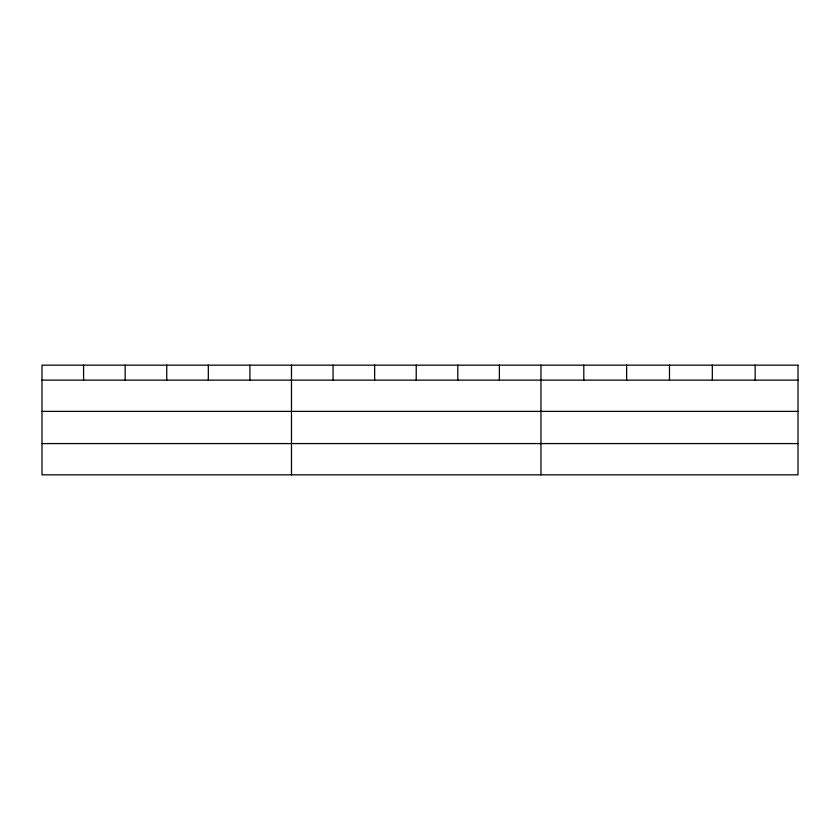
<?xml version="1.0" encoding="UTF-8"?>
<svg xmlns="http://www.w3.org/2000/svg" width="840" height="840" viewBox="0 0 840 840"><rect width="100%" height="100%" fill="white"/><g stroke="black" fill="none" stroke-linecap="round" stroke-linejoin="round"><path stroke-width="1.26" d="M42 380.121L798 380.121M42 411.38L798 411.38M42 443.583L798 443.583M755.16 365.159L755.16 380.121M712.32 365.159L712.32 380.121M669.48 365.159L669.48 380.121M626.64 365.159L626.64 380.121M583.8 365.159L583.8 380.121M540.96 365.159L540.96 474.842M499.38 365.159L499.38 380.121M457.8 365.159L457.8 380.121M416.22 365.159L416.22 380.121M374.64 365.159L374.64 380.121M333.06 365.159L333.06 380.121M291.48 365.159L291.48 474.842M249.9 365.159L249.9 380.121M208.32 365.159L208.32 380.121M166.74 365.159L166.74 380.121M125.16 365.159L125.16 380.121M83.58 365.159L83.58 380.121M798 365.159L42 365.159L42 474.842L798 474.842L798 365.159"/></g></svg>
